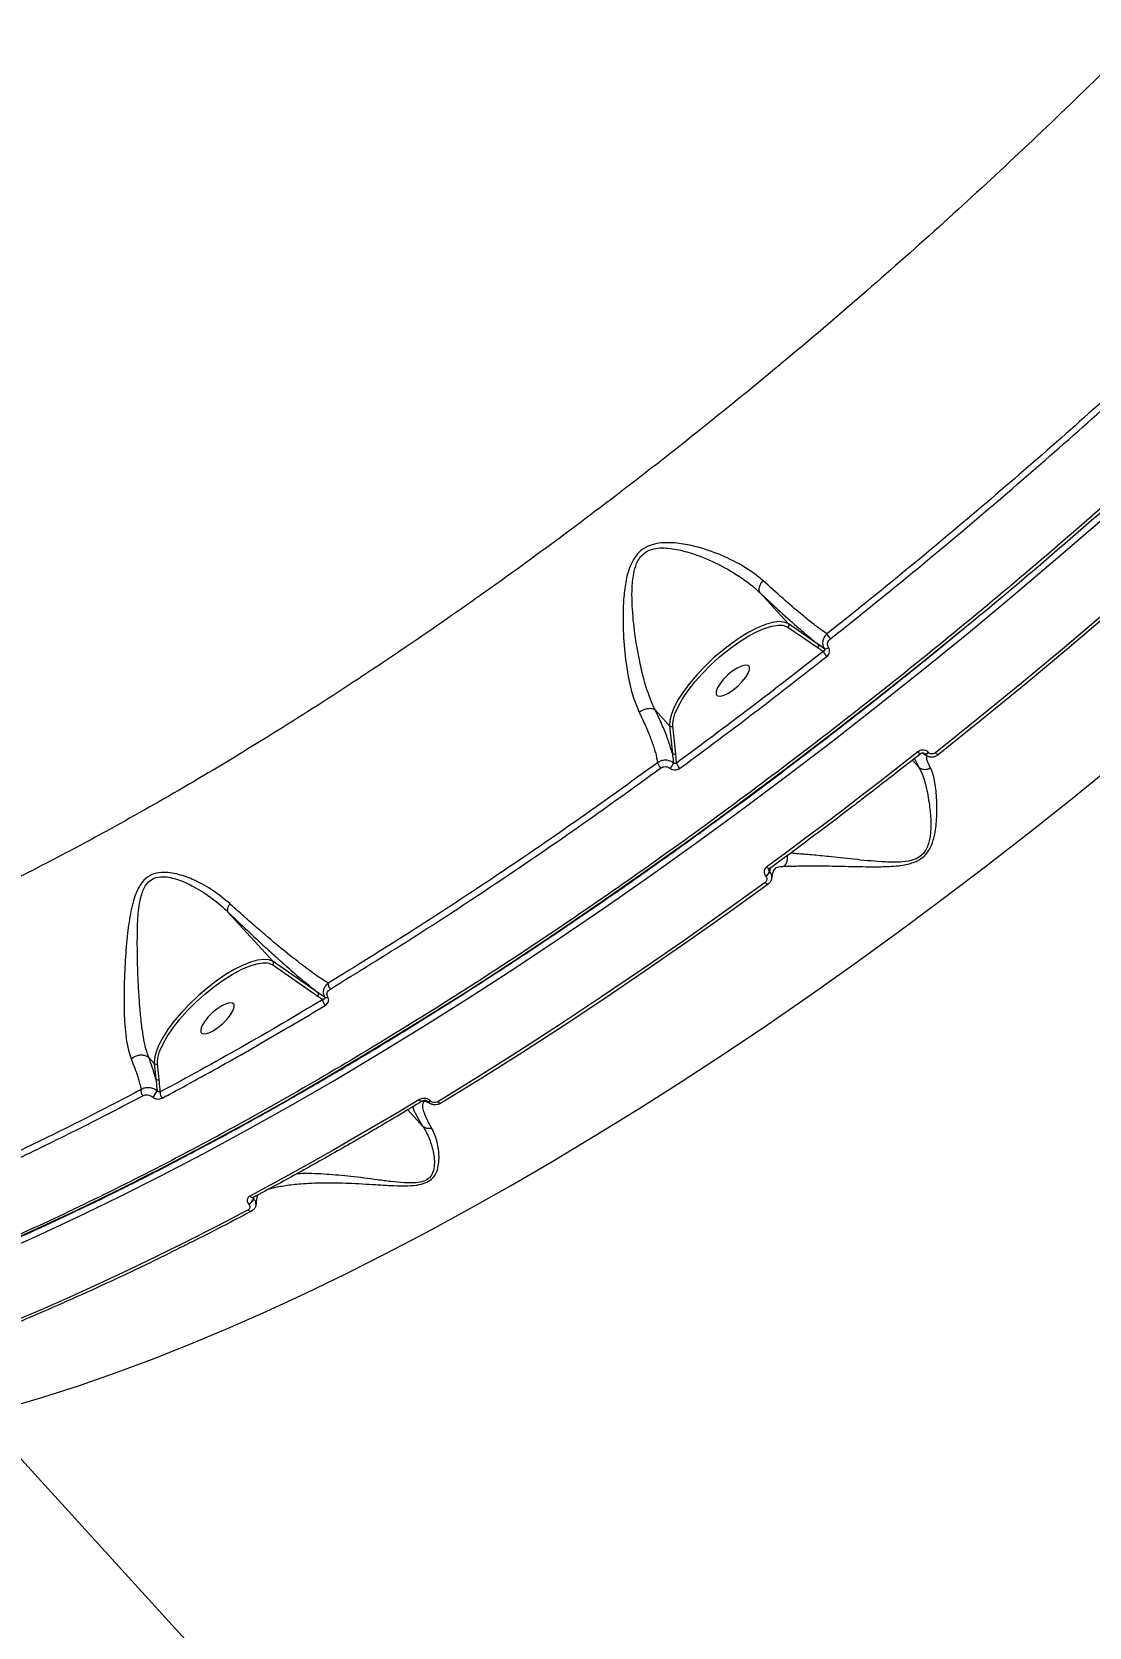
# Model space of a CAD drawing. Header units: millimetres. Extents: x -6028 to 5958, y -6064 to 4137.
# Drawn here: x 838.1 to 1057.1, y -231.3 to 99.1 of the extents above; entities that cross this region are included whole.
import ezdxf

# ---------------------------------------------------------------- set-up
doc = ezdxf.new("R2010")
doc.units = ezdxf.units.MM
for name, color, linetype in [('DIKOM_ОБЪЕКТ', 7, 'Continuous'), ('DIKOM_РАЗМЕР_ЗОНА', 7, 'Continuous'), ('DIKOM_РАЗМЕР_ОБЪЕКТА', 7, 'Continuous')]:
    doc.layers.add(name, color=color, linetype=linetype)
doc.styles.add('style1', font='arial.ttf', dxfattribs={"width": 0.8})
doc.dimstyles.new('1-50', dxfattribs={"dimtxt": 300, "dimasz": 200, "dimexe": 100, "dimexo": 0, "dimgap": 100, "dimtad": 1, "dimtxsty": 'style1', "dimcen": 200, "dimclrd": 7, "dimclre": 7, "dimclrt": 7, "dimadec": 1, "dimazin": 2, "dimtfac": 1, "dimtmove": 0, "dimatfit": 2, "dimfxl": 0, "dimlwd": 25, "dimlwe": 18, "dimarcsym": 0})

# ---------------------------------------------------------------- blocks, each defined once
blk = doc.blocks.new('*D9')
at = {"layer": 'Defpoints', "color": 0, "transparency": 16777216}
for p in [(-6027.56, 1459.58), (4556.58, 1382.7), (4556.58, -5964.37)]:
    blk.add_point(p, dxfattribs=at)
at = {"layer": 'DIKOM_РАЗМЕР_ЗОНА', "color": 7, "lineweight": 18, "transparency": 16777216}
for p, q in [((-6027.56, 1459.58), (-6027.56, -6064.37)), ((4556.58, 1382.7), (4556.58, -6064.37))]:
    blk.add_line(p, q, dxfattribs=at)
at = {"layer": 'DIKOM_РАЗМЕР_ЗОНА', "color": 7, "lineweight": 25, "transparency": 16777216}
blk.add_line((-5827.56, -5964.37), (4356.58, -5964.37), dxfattribs=at)
at = {"layer": 'DIKOM_РАЗМЕР_ЗОНА', "color": 7, "transparency": 16777216}
for points in [[(-5827.56, -5931.03), (-5827.56, -5997.7), (-6027.56, -5964.37)], [(4356.58, -5931.03), (4356.58, -5997.7), (4556.58, -5964.37)]]:
    blk.add_solid(points, dxfattribs=at)
at = {"layer": 'DIKOM_РАЗМЕР_ЗОНА', "color": 7, "transparency": 16777216, "insert": (157.08, -5711.2), "char_height": 300, "attachment_point": 5, "style": 'style1'}
blk.add_mtext('10600', dxfattribs=at)
blk = doc.blocks.new('*D11')
at = {"layer": 'Defpoints', "color": 0, "transparency": 16777216}
for p in [(259.43, 2965.58), (1920.55, -3002.33), (4022.59, -3002.33)]:
    blk.add_point(p, dxfattribs=at)
at = {"layer": 'DIKOM_РАЗМЕР_ОБЪЕКТА', "color": 7, "lineweight": 18, "transparency": 16777216}
for p, q in [((259.43, 2965.58), (4122.59, 2965.58)), ((1920.55, -3002.33), (4122.59, -3002.33))]:
    blk.add_line(p, q, dxfattribs=at)
at = {"layer": 'DIKOM_РАЗМЕР_ОБЪЕКТА', "color": 7, "lineweight": 25, "transparency": 16777216}
blk.add_line((4022.59, 2765.58), (4022.59, -2802.33), dxfattribs=at)
at = {"layer": 'DIKOM_РАЗМЕР_ОБЪЕКТА', "color": 7, "transparency": 16777216}
for points in [[(3989.25, 2765.58), (4055.92, 2765.58), (4022.59, 2965.58)], [(3989.25, -2802.33), (4055.92, -2802.33), (4022.59, -3002.33)]]:
    blk.add_solid(points, dxfattribs=at)
at = {"layer": 'DIKOM_РАЗМЕР_ОБЪЕКТА', "color": 7, "transparency": 16777216, "insert": (3769.41, -24.42), "char_height": 300, "attachment_point": 5, "rotation": 90, "style": 'style1'}
blk.add_mtext('6000', dxfattribs=at)
blk = doc.blocks.new('*D12')
at = {"layer": 'Defpoints', "color": 0, "transparency": 16777216}
for p in [(3056.58, 1987.9), (-4027.97, 676.5), (3056.58, -3714.77)]:
    blk.add_point(p, dxfattribs=at)
at = {"layer": 'DIKOM_РАЗМЕР_ОБЪЕКТА', "color": 7, "lineweight": 18, "transparency": 16777216}
for p, q in [((3056.58, 1987.9), (3056.58, -3814.77)), ((-4027.97, 676.5), (-4027.97, -3814.77))]:
    blk.add_line(p, q, dxfattribs=at)
at = {"layer": 'DIKOM_РАЗМЕР_ОБЪЕКТА', "color": 7, "lineweight": 25, "transparency": 16777216}
blk.add_line((-3827.97, -3714.77), (2856.58, -3714.77), dxfattribs=at)
at = {"layer": 'DIKOM_РАЗМЕР_ОБЪЕКТА', "color": 7, "transparency": 16777216}
for points in [[(-3827.97, -3681.44), (-3827.97, -3748.11), (-4027.97, -3714.77)], [(2856.58, -3681.44), (2856.58, -3748.11), (3056.58, -3714.77)]]:
    blk.add_solid(points, dxfattribs=at)
at = {"layer": 'DIKOM_РАЗМЕР_ОБЪЕКТА', "color": 7, "transparency": 16777216, "insert": (20, -3461.6), "char_height": 300, "attachment_point": 5, "style": 'style1'}
blk.add_mtext('7100', dxfattribs=at)

msp = doc.modelspace()

# ---------------------------------------------------------------- linework, layer by layer
at = {"layer": 'DIKOM_ОБЪЕКТ', "color": 7, "linetype": 'Continuous', "lineweight": 15}
for p, q in [((988.857, -16.989), (994.756, -23.47)), ((994.714, -24.163), (1000.949, -28.484)), ((1000.992, -27.791), (994.756, -23.47)), ((967.221, -41.334), (970.2, -44.607)), ((970.2, -44.607), (970.775, -50.352)), ((970.903, -44.66), (970.889, -44.286)), ((971.478, -50.404), (970.903, -44.66)), ((971.642, -52.346), (971.478, -50.404)), ((1021.801, -53.215), (1020.476, -51.759)), ((1020.936, -51.398), (1021.801, -53.215)), ((1023.056, -50.475), (1022.491, -50.281)), ((1022.781, -50.288), (1023.006, -50.42)), ((1023.006, -50.42), (1023.056, -50.475)), ((1023.848, -50.161), (1023.798, -50.106)), ((990.099, -75.761), (990.134, -75.799)), ((990.873, -74.738), (990.847, -74.287)), ((990.907, -74.776), (990.873, -74.738)), ((991.021, -74.27), (990.907, -74.776)), ((878.755, -83.203), (888.085, -93.454)), ((888.043, -94.147), (897.37, -100.612)), ((897.414, -99.919), (888.085, -93.454)), ((897.37, -100.612), (898.42, -101.315)), ((862.353, -113.322), (862.35, -113.319)), ((862.353, -113.322), (863.479, -114.56)), ((863.479, -114.56), (863.804, -117.805)), ((864.182, -114.612), (864.169, -114.247)), ((864.507, -117.857), (864.182, -114.612)), ((920.146, -122.509), (919.536, -122.251)), ((919.045, -127.524), (915.999, -124.177)), ((919.814, -122.284), (920.081, -122.437)), ((920.081, -122.437), (920.146, -122.509)), ((920.691, -122.366), (920.626, -122.294)), ((883.054, -143.712), (883.074, -143.735)), ((884.082, -142.525), (884.067, -142.288)), ((884.103, -142.548), (884.082, -142.525)), ((1055.128, -437.382), (833.895, -194.313))]:
    msp.add_line(p, q, dxfattribs=at)
at = {"layer": 'DIKOM_ОБЪЕКТ', "color": 7, "linetype": 'Continuous', "lineweight": 15, "flags": 128}
for points in [[(1095.452, 9.992), (1086.89, 2.137), (1078.253, -5.635), (1069.55, -13.319), (1060.786, -20.91), (1051.968, -28.4), (1043.103, -35.785), (1034.198, -43.058), (1025.259, -50.215)], [(1025.813, -50.555), (1034.732, -43.414), (1043.617, -36.157), (1052.463, -28.788), (1061.261, -21.314), (1070.006, -13.741), (1078.69, -6.073), (1087.307, 1.682), (1095.851, 9.519)], [(830.386, -154.225), (838.831, -150.472), (847.396, -146.491), (856.073, -142.284), (864.854, -137.856), (873.732, -133.21), (882.7, -128.35), (891.751, -123.28), (900.876, -118.005), (910.068, -112.528), (919.319, -106.856), (928.622, -100.991), (937.968, -94.94), (947.349, -88.707), (956.759, -82.297), (966.188, -75.717), (975.629, -68.971), (985.075, -62.066), (994.516, -55.006), (1003.945, -47.798), (1013.354, -40.449), (1022.736, -32.963), (1032.082, -25.349), (1041.384, -17.611), (1050.635, -9.756), (1059.826, -1.792)], [(994.756, -23.47), (993.903, -23.136), (992.815, -23.056), (991.515, -23.232), (990.031, -23.66), (988.395, -24.33), (986.642, -25.229), (984.81, -26.336), (982.939, -27.628), (981.068, -29.077), (979.238, -30.652), (977.489, -32.32), (975.857, -34.043), (974.379, -35.785), (973.086, -37.509), (972.006, -39.176), (971.161, -40.753), (970.571, -42.204), (970.249, -43.498), (970.2, -44.607)], [(1032.192, -23.593), (1031.326, -24.306), (1022.003, -31.903), (1012.644, -39.371), (1003.257, -46.703), (993.85, -53.893), (984.431, -60.936), (975.008, -67.825), (965.59, -74.555), (956.183, -81.12), (946.796, -87.514), (937.436, -93.732), (928.113, -99.769), (918.832, -105.619), (909.603, -111.279), (900.433, -116.742), (891.33, -122.005), (882.301, -127.062), (873.354, -131.911), (864.497, -136.546), (855.736, -140.963), (847.08, -145.16), (838.536, -149.132), (830.111, -152.876)], [(970.889, -44.286), (970.961, -43.519), (971.315, -42.18), (971.956, -40.675), (972.868, -39.041), (974.031, -37.316), (975.415, -35.543), (976.989, -33.763), (978.713, -32.018), (980.547, -30.353), (982.447, -28.804), (984.366, -27.412), (986.26, -26.207), (988.083, -25.22), (989.791, -24.474), (991.343, -23.987), (992.701, -23.77), (993.614, -23.794)], [(993.614, -23.794), (993.834, -23.829), (994.714, -24.163)], [(980.715, -38.499), (981.483, -38.298), (982.397, -37.852), (983.383, -37.197), (984.361, -36.385), (985.252, -35.484), (985.984, -34.565), (986.497, -33.703), (986.751, -32.969), (986.724, -32.421), (986.418, -32.103), (985.859, -32.043), (985.091, -32.244), (984.178, -32.69), (983.192, -33.345), (982.214, -34.157), (981.322, -35.058), (980.59, -35.977), (980.077, -36.839), (979.823, -37.573), (979.85, -38.122), (980.156, -38.439), (980.715, -38.499)], [(833.241, -185.801), (840.421, -183.687), (847.763, -181.326), (855.263, -178.721), (862.912, -175.875), (870.704, -172.789), (878.632, -169.467), (886.688, -165.912), (894.864, -162.127), (903.153, -158.115), (911.548, -153.881), (920.04, -149.428), (928.621, -144.761), (937.284, -139.883), (946.021, -134.8), (954.823, -129.516), (963.682, -124.036), (972.591, -118.364), (981.54, -112.507), (990.521, -106.47), (999.526, -100.259), (1008.547, -93.878), (1017.575, -87.335), (1026.602, -80.635), (1035.62, -73.784), (1044.619, -66.789), (1053.592, -59.657), (1062.531, -52.393)], [(1021.634, -50.025), (1017.73, -53.091), (1013.822, -56.134), (1009.91, -59.153), (1005.995, -62.147), (1002.078, -65.115), (998.158, -68.058), (994.238, -70.975), (990.316, -73.866)], [(1025.813, -50.555), (1025.809, -50.604), (1025.782, -50.625), (1025.735, -50.619), (1025.667, -50.586), (1025.583, -50.526), (1025.485, -50.443), (1025.375, -50.338), (1025.259, -50.215)], [(990.904, -74.231), (990.898, -74.235), (990.84, -74.247), (990.762, -74.227), (990.667, -74.177), (990.558, -74.098), (990.439, -73.993), (990.316, -73.866)], [(989.99, -77.067), (981.452, -83.237), (972.921, -89.274), (964.402, -95.175), (955.901, -100.934), (947.423, -106.549), (938.976, -112.015), (930.563, -117.328), (922.192, -122.485)], [(922.973, -122.666), (931.326, -117.52), (939.72, -112.218), (948.149, -106.765), (956.607, -101.162), (965.09, -95.415), (973.59, -89.528), (982.103, -83.504), (990.621, -77.347)], [(990.58, -77.43), (990.56, -77.441), (990.499, -77.445), (990.42, -77.421), (990.327, -77.368), (990.221, -77.29), (990.107, -77.188), (989.99, -77.067)], [(990.621, -77.347), (990.601, -77.408), (990.58, -77.43)], [(888.085, -93.454), (887.246, -93.102), (886.168, -93.006), (884.876, -93.168), (883.396, -93.583), (881.761, -94.243), (880.007, -95.134), (878.171, -96.236), (876.294, -97.526), (874.415, -98.975), (872.577, -100.552), (870.818, -102.223), (869.177, -103.951), (867.689, -105.699), (866.387, -107.43), (865.299, -109.105), (864.449, -110.689), (863.854, -112.146), (863.529, -113.446), (863.479, -114.56)], [(864.169, -114.247), (864.241, -113.466), (864.598, -112.121), (865.244, -110.61), (866.163, -108.968), (867.334, -107.236), (868.728, -105.455), (870.311, -103.669), (872.046, -101.92), (873.889, -100.251), (875.797, -98.702), (877.724, -97.311), (879.623, -96.11), (881.448, -95.13), (883.155, -94.394), (884.703, -93.92), (886.055, -93.718), (886.88, -93.744)], [(886.88, -93.744), (887.177, -93.795), (888.043, -94.147)], [(873.995, -108.452), (874.762, -108.251), (875.676, -107.804), (876.662, -107.149), (877.64, -106.338), (878.532, -105.436), (879.264, -104.517), (879.777, -103.656), (880.031, -102.921), (880.003, -102.373), (879.698, -102.056), (879.139, -101.995), (878.371, -102.196), (877.457, -102.642), (876.471, -103.298), (875.493, -104.109), (874.602, -105.011), (873.87, -105.93), (873.356, -106.791), (873.103, -107.526), (873.13, -108.074), (873.436, -108.391), (873.995, -108.452)], [(918.27, -122.104), (913.839, -124.761), (909.424, -127.372), (905.024, -129.936), (900.64, -132.453), (896.274, -134.922), (891.925, -137.344), (887.596, -139.717), (883.286, -142.041)], [(918.959, -122.401), (918.957, -122.403), (918.87, -122.435), (918.766, -122.433), (918.649, -122.396), (918.524, -122.328), (918.396, -122.229), (918.27, -122.104)], [(922.874, -122.788), (922.854, -122.798), (922.767, -122.82), (922.666, -122.81), (922.554, -122.77), (922.435, -122.701), (922.313, -122.605), (922.192, -122.485)], [(922.973, -122.666), (922.924, -122.746), (922.874, -122.788)], [(882.916, -144.878), (876.633, -148.17), (870.397, -151.354), (864.213, -154.427), (858.082, -157.39), (852.006, -160.24), (845.989, -162.976), (840.033, -165.597), (834.14, -168.103)]]:
    msp.add_lwpolyline(points, dxfattribs=at)
at = {"layer": 'DIKOM_ОБЪЕКТ', "color": 7, "linetype": 'Continuous', "lineweight": 15}
for centre, radius, start, end in [((1006.03, -24.172), 3.529, 203.56019, 224.16014), ((1000.611, -28.115), 0.5, 312.50082, 40.32828), ((1005.061, -28.003), 3.25, 201.8276, 224.61565), ((1002.472, -27.638), 1.039, 257.96655, 309.17089), ((970.581, -44.239), 0.53, 224.01948, 307.42536), ((970.041, -51.702), 2.385, 193.87346, 224.80781), ((968.934, -51.837), 2.109, 310.90988, 347.03974), ((971.156, -49.984), 0.53, 224.02203, 307.42281), ((973.913, -51.819), 2.331, 193.08412, 225.28596), ((1022.409, -49.543), 0.913, 211.87932, 255.20026), ((1023.084, -49.462), 0.961, 265.32431, 317.96113), ((1023.134, -49.518), 0.961, 265.32431, 317.96113), ((989.208, -74.283), 1.726, 301.08376, 344.71635), ((989.243, -74.322), 1.725, 301.0757, 344.71878), ((887.703, -93.779), 0.501, 312.6475, 40.31909), ((901.093, -98.019), 1.604, 177.14505, 224.96171), ((897.032, -100.243), 0.5, 312.50396, 40.3284), ((899.957, -101.459), 1.543, 174.6464, 225.49949), ((899.071, -100.214), 0.71, 247.88147, 299.99905), ((863.86, -114.191), 0.53, 224.02561, 307.41923), ((864.185, -117.437), 0.53, 224.01271, 307.43213), ((862.145, -120.259), 1.415, 168.86652, 224.4415), ((861.377, -119.272), 2.851, 308.20349, 340.4753), ((866.095, -120.784), 1.393, 167.35269, 224.99052), ((920.203, -121.796), 0.653, 259.15549, 310.26314), ((920.269, -121.868), 0.653, 259.13161, 310.28702), ((883.837, -141.688), 0.654, 212.6236, 285.26155), ((883.47, -144.514), 0.663, 213.23114, 284.86318), ((882.238, -141.966), 1.928, 295.04664, 343.12769), ((882.258, -141.989), 1.928, 295.04597, 343.12836)]:
    msp.add_arc(centre, radius, start, end, dxfattribs=at)
for points, knots in [([(1289.175, 292.334), (1288.066, 289.594), (1285.055, 282.156), (1279.333, 269.576), (1271.777, 254.508), (1263.277, 238.995), (1253.893, 223.118), (1243.661, 206.948), (1232.607, 190.534), (1220.733, 173.899), (1208.076, 157.076), (1194.68, 140.116), (1180.611, 123.1), (1165.931, 106.108), (1150.682, 89.191), (1134.878, 72.382), (1118.557, 55.704), (1101.773, 39.21), (1084.605, 22.974), (1067.133, 7.074), (1049.408, -8.437), (1031.456, -23.527), (1013.31, -38.177), (995.03, -52.347), (976.699, -65.972), (958.404, -78.987), (940.202, -91.345), (922.126, -103.013), (904.202, -113.985), (886.486, -124.233), (869.06, -133.711), (852.004, -142.373), (836.153, -149.818), (821.457, -156.17), (807.855, -161.556), (794.626, -166.286), (781.83, -170.341), (769.578, -173.688), (757.902, -176.318), (747.927, -178.092), (741.97, -178.812), (739.543, -179.105)], [0, 0, 0, 0, 0.01565286, 0.04248988, 0.06941152, 0.09637648, 0.12334117, 0.15026268, 0.1771, 0.20393685, 0.23085875, 0.25782329, 0.28478817, 0.31170978, 0.33854688, 0.36538395, 0.39230562, 0.41927032, 0.44623509, 0.47315674, 0.49999381, 0.52683088, 0.55375249, 0.58071726, 0.60768192, 0.63460359, 0.66144067, 0.68827767, 0.71519941, 0.74216414, 0.76912876, 0.79605027, 0.82288747, 0.84596643, 0.8691684, 0.89239735, 0.91562642, 0.93882804, 0.96158802, 0.98434797, 1, 1, 1, 1]), ([(1208.246, 281.832), (1206.035, 277.669), (1201.611, 269.338), (1194.175, 256.52), (1186.18, 243.506), (1177.471, 230.126), (1168.046, 216.404), (1157.9, 202.361), (1147.193, 188.223), (1135.627, 173.619), (1123.171, 158.578), (1109.815, 143.143), (1095.806, 127.625), (1081.167, 112.076), (1065.934, 96.549), (1050.462, 81.404), (1034.813, 66.684), (1019.049, 52.42), (1002.896, 38.363), (986.394, 24.572), (969.594, 11.101), (952.881, -1.742), (936.311, -13.927), (919.937, -25.443), (903.476, -36.488), (886.985, -47.001), (870.522, -56.932), (855.507, -65.462), (841.929, -72.735), (829.71, -78.926), (817.685, -84.654), (805.9, -89.895), (794.405, -94.629), (783.202, -98.849), (772.264, -102.596), (765.248, -104.649), (761.74, -105.676)], [0, 0, 0, 0, 0.027765, 0.0555637, 0.0833621, 0.1111272, 0.140031, 0.1689728, 0.1979141, 0.2268178, 0.2582446, 0.2896957, 0.3211223, 0.3534671, 0.3858383, 0.418183, 0.4495058, 0.4808528, 0.5121757, 0.5444125, 0.5766756, 0.6089123, 0.6401607, 0.6714334, 0.702682, 0.734841, 0.7670264, 0.7991856, 0.8241462, 0.8491069, 0.8742669, 0.8994268, 0.9244693, 0.9495119, 0.974756, 1, 1, 1, 1]), ([(1073.169, 34.783), (1068.125, 30.155), (1058.037, 20.899), (1042.573, 7.305), (1026.895, -6.037), (1013.59, -16.981), (1005.532, -23.402), (1002.795, -25.583)], [0, 0, 0, 0, 0.2203109, 0.4406219, 0.6630836, 0.885546, 1, 1, 1, 1]), ([(1003.498, -26.63), (1006.242, -24.445), (1014.266, -18.051), (1027.499, -7.168), (1043.164, 6.156), (1058.717, 19.821), (1068.927, 29.188), (1074.032, 33.871)], [0, 0, 0, 0, 0.1144547, 0.3347648, 0.5550755, 0.7775379, 1, 1, 1, 1]), ([(1031.795, -23.912), (1031.848, -23.869), (1037.918, -18.967), (1049.837, -8.756), (1061.812, 1.528), (1067.716, 6.903), (1067.828, 7.005)], [0, 0, 0, 0, 0.0043806, 0.4973937, 0.9904069, 1, 1, 1, 1]), ([(989.532, -14.542), (988.781, -13.922), (987.268, -12.673), (983.99, -10.67), (979.614, -8.641), (974.747, -7.178), (970.95, -6.658), (968.465, -6.711), (966.503, -7.061), (964.652, -7.914), (963.204, -9.319), (962.227, -10.984), (961.401, -13.266), (960.849, -16.214), (960.511, -20.515), (960.568, -25.724), (961.045, -31.017), (961.809, -35.491), (962.681, -38.985), (963.505, -40.913), (963.891, -41.815)], [0, 0, 0, 0, 0.0515661, 0.103894, 0.1938052, 0.2863959, 0.3436964, 0.3727587, 0.4024674, 0.4366779, 0.4671084, 0.4964617, 0.5269702, 0.5803754, 0.6349461, 0.7251662, 0.8181203, 0.8802026, 0.9438865, 1, 1, 1, 1]), ([(967.216, -41.33), (967.216, -41.33), (966.742, -40.434), (965.963, -38.527), (964.87, -35.108), (963.852, -30.769), (962.952, -25.617), (962.472, -20.59), (962.366, -16.406), (962.626, -13.458), (963.211, -11.272), (964.011, -9.761), (965.158, -8.581), (966.838, -7.905), (968.63, -7.733), (970.957, -7.897), (974.542, -8.723), (979.191, -10.507), (983.397, -12.813), (986.589, -15.012), (988.115, -16.286), (988.842, -16.971), (988.844, -16.973)], [0, 0, 0, 0, 0.0000301, 0.056386, 0.1204485, 0.1845946, 0.2781921, 0.3718628, 0.4258218, 0.4796225, 0.5152264, 0.5362001, 0.5637558, 0.5949175, 0.6229095, 0.6510301, 0.707942, 0.8009158, 0.8939198, 0.9468934, 0.9998415, 1, 1, 1, 1]), ([(989.532, -14.542), (989.513, -14.565), (989.322, -14.793), (989, -15.268), (988.723, -15.94), (988.644, -16.556), (988.777, -16.834), (988.844, -16.973)], [0, 0, 0, 0, 0.02624171, 0.26308806, 0.50868597, 0.75440276, 1, 1, 1, 1]), ([(1002.795, -25.583), (1002.393, -25.305), (1001.442, -24.648), (999.634, -23.272), (997.064, -21.194), (993.759, -18.378), (990.953, -15.831), (989.532, -14.542)], [0, 0, 0, 0, 0.1301591, 0.3081381, 0.4882653, 0.7408502, 1, 1, 1, 1]), ([(988.844, -16.973), (988.845, -16.974), (988.849, -16.979), (988.854, -16.985), (988.857, -16.989)], [0, 0, 0, 0, 0.4152782, 1, 1, 1, 1]), ([(988.857, -16.989), (990.298, -18.345), (993.217, -21.093), (996.555, -24.076), (999.145, -26.301), (1000.375, -27.293), (1000.992, -27.791)], [0, 0, 0, 0, 0.3001371, 0.608213, 0.8030997, 1, 1, 1, 1]), ([(1031.697, -24.072), (1030.775, -24.837), (1026.921, -28.032), (1020.108, -33.537), (1011.272, -40.573), (1002.429, -47.464), (993.579, -54.222), (984.717, -60.847), (975.844, -67.341), (966.955, -73.705), (958.048, -79.943), (949.12, -86.055), (940.183, -92.033), (931.268, -97.857), (922.411, -103.501), (913.633, -108.953), (904.936, -114.211), (896.317, -119.279), (887.773, -124.158), (879.3, -128.85), (870.897, -133.357), (862.561, -137.679), (854.289, -141.818), (846.079, -145.775), (837.936, -149.547), (829.882, -153.124), (821.951, -156.491), (814.168, -159.634), (806.54, -162.553), (799.063, -165.249), (791.735, -167.724), (784.551, -169.98), (777.51, -172.016), (770.61, -173.834), (763.849, -175.432), (757.224, -176.814), (750.743, -177.969), (745.067, -178.831), (741.629, -179.209), (740.239, -179.361)], [0, 0, 0, 0, 0.0087473, 0.036523, 0.0642056, 0.0918273, 0.1194195, 0.1470136, 0.1746339, 0.2023088, 0.2300696, 0.2579483, 0.2859753, 0.3140358, 0.3419856, 0.3698021, 0.3975172, 0.4251618, 0.452768, 0.4803675, 0.5079872, 0.5356529, 0.5633954, 0.5912473, 0.6192399, 0.647325, 0.6753436, 0.7032161, 0.7309785, 0.7586619, 0.7862999, 0.8139223, 0.8415597, 0.8692348, 0.8969788, 0.924823, 0.9527985, 0.9809044, 1, 1, 1, 1]), ([(994.756, -23.47), (994.788, -23.512), (994.851, -23.598), (994.884, -23.762), (994.865, -23.929), (994.805, -24.055), (994.748, -24.129), (994.722, -24.155), (994.714, -24.163)], [0, 0, 0, 0, 0.2147499, 0.4293855, 0.6440244, 0.8585999, 0.9552013, 1, 1, 1, 1]), ([(1002.795, -25.583), (1002.728, -25.645), (1002.456, -25.895), (1002.096, -26.431), (1001.876, -27.197), (1001.905, -27.981), (1002.138, -28.429), (1002.255, -28.654)], [0, 0, 0, 0, 0.0780791, 0.3139797, 0.543184, 0.7710453, 1, 1, 1, 1]), ([(1002.045, -29.211), (996.992, -33.158), (986.877, -41.06), (976.724, -48.581), (971.642, -52.346)], [0, 0, 0, 0, 0.49945136, 1, 1, 1, 1]), ([(1000.949, -28.484), (1001.181, -28.64), (1001.544, -28.885), (1001.912, -29.125), (1002.045, -29.211)], [0, 0, 0, 0, 0.6388708, 1, 1, 1, 1]), ([(1002.255, -28.654), (1002.23, -28.637), (1001.814, -28.357), (1001.39, -28.065), (1000.992, -27.791)], [0, 0, 0, 0, 0.0607515, 1, 1, 1, 1]), ([(1002.255, -28.654), (1002.275, -28.693), (1002.298, -28.738), (1002.314, -28.831), (1002.305, -28.939), (1002.23, -29.074), (1002.133, -29.162), (1002.062, -29.201), (1002.045, -29.211)], [0, 0, 0, 0, 0.1724187, 0.199381, 0.4133801, 0.6503911, 0.9119517, 1, 1, 1, 1]), ([(1002.748, -30.285), (1002.792, -30.249), (1002.966, -30.102), (1003.2, -29.784), (1003.348, -29.326), (1003.339, -28.854), (1003.198, -28.58), (1003.128, -28.444)], [0, 0, 0, 0, 0.0795555, 0.3194525, 0.5498127, 0.7748741, 1, 1, 1, 1]), ([(1003.128, -28.444), (1003.058, -28.309), (1002.918, -28.038), (1002.909, -27.572), (1003.055, -27.122), (1003.285, -26.811), (1003.456, -26.666), (1003.498, -26.63)], [0, 0, 0, 0, 0.2263817, 0.4527125, 0.6823916, 0.9207802, 1, 1, 1, 1]), ([(972.273, -53.475), (972.789, -53.095), (975.373, -51.197), (981.748, -46.462), (991.401, -39.16), (998.964, -33.245), (1002.748, -30.285)], [0, 0, 0, 0, 0.050768, 0.2538553, 0.6266987, 1, 1, 1, 1]), ([(963.891, -41.815), (963.927, -41.788), (964.085, -41.666), (964.494, -41.407), (965.168, -41.12), (965.964, -40.98), (966.699, -41.033), (967.044, -41.231), (967.216, -41.33)], [0, 0, 0, 0, 0.0350254, 0.1552391, 0.3664367, 0.5775899, 0.7887869, 1, 1, 1, 1]), ([(963.891, -41.815), (964.006, -42.05), (964.592, -43.248), (965.534, -45.324), (966.546, -47.896), (967.316, -50.262), (967.589, -51.601), (967.726, -52.274)], [0, 0, 0, 0, 0.0563748, 0.2882812, 0.5227644, 0.759994, 1, 1, 1, 1]), ([(967.221, -41.334), (967.22, -41.333), (967.218, -41.332), (967.217, -41.33), (967.216, -41.33)], [0, 0, 0, 0, 0.6881328, 1, 1, 1, 1]), ([(970.775, -50.352), (970.527, -49.509), (970.045, -47.873), (968.948, -45.074), (967.963, -42.868), (967.341, -41.582), (967.221, -41.334)], [0, 0, 0, 0, 0.3208363, 0.6223615, 0.9272281, 1, 1, 1, 1]), ([(967.726, -52.274), (962.028, -56.385), (950.633, -64.606), (933.527, -76.283), (916.441, -87.496), (905.141, -94.458), (899.491, -97.939)], [0, 0, 0, 0, 0.2485959, 0.4971919, 0.748596, 1, 1, 1, 1]), ([(970.989, -52.31), (970.946, -52.277), (970.69, -52.081), (970.131, -51.818), (969.288, -51.708), (968.433, -51.844), (967.962, -52.13), (967.726, -52.274)], [0, 0, 0, 0, 0.0485536, 0.2867583, 0.5247153, 0.7622961, 1, 1, 1, 1]), ([(970.775, -50.352), (970.793, -50.496), (970.877, -51.153), (970.94, -51.802), (970.989, -52.31)], [0, 0, 0, 0, 0.218527, 1, 1, 1, 1]), ([(971.642, -52.346), (971.595, -52.372), (971.501, -52.425), (971.329, -52.444), (971.161, -52.414), (971.049, -52.358), (970.998, -52.317), (970.989, -52.31)], [0, 0, 0, 0, 0.2385804, 0.4770165, 0.7149981, 0.9522741, 1, 1, 1, 1]), ([(1022.175, -50.425), (1020.618, -51.652), (1016.534, -54.866), (1012.439, -58.015), (1009.907, -59.963)], [0, 0, 0, 0, 0.3814551, 1, 1, 1, 1]), ([(1023.798, -50.106), (1023.739, -50.048), (1023.566, -49.879), (1023.176, -49.688), (1022.645, -49.622), (1022.093, -49.726), (1021.787, -49.925), (1021.634, -50.025)], [0, 0, 0, 0, 0.1083079, 0.3204532, 0.5430805, 0.7715847, 1, 1, 1, 1]), ([(1022.897, -50.335), (1022.865, -50.319), (1022.799, -50.284), (1022.652, -50.261), (1022.483, -50.275), (1022.311, -50.33), (1022.221, -50.397), (1022.178, -50.428)], [0, 0, 0, 0, 0.17267227, 0.36126402, 0.56049642, 0.78991398, 1, 1, 1, 1]), ([(1023.599, -50.883), (1023.556, -50.86), (1023.279, -50.712), (1022.988, -50.601), (1022.74, -50.538), (1022.774, -50.541), (1022.782, -50.542)], [0, 0, 0, 0, 0.0800091, 0.5132891, 0.8902945, 1, 1, 1, 1]), ([(1022.897, -50.335), (1022.901, -50.337), (1022.918, -50.344), (1022.956, -50.373), (1022.986, -50.401), (1023.006, -50.42)], [0, 0, 0, 0, 0.09324271, 0.39066996, 1, 1, 1, 1]), ([(1023.056, -50.475), (1023.136, -50.553), (1023.366, -50.777), (1023.867, -51.024), (1024.54, -51.107), (1025.238, -50.964), (1025.622, -50.691), (1025.813, -50.555)], [0, 0, 0, 0, 0.1131452, 0.3259389, 0.5479864, 0.7754358, 1, 1, 1, 1]), ([(1024.249, -53.38), (1023.931, -52.728), (1023.401, -51.644), (1023.442, -51.111), (1023.458, -50.899)], [0, 0, 0, 0, 0.6011667, 1, 1, 1, 1]), ([(1025.259, -50.215), (1025.159, -50.281), (1024.959, -50.412), (1024.599, -50.48), (1024.255, -50.436), (1024.001, -50.311), (1023.887, -50.2), (1023.848, -50.161)], [0, 0, 0, 0, 0.2288401, 0.4578499, 0.6785317, 0.8883241, 1, 1, 1, 1]), ([(899.958, -99.152), (905.557, -95.703), (916.757, -88.805), (933.815, -77.619), (951.023, -65.881), (962.574, -57.549), (968.349, -53.383)], [0, 0, 0, 0, 0.2485937, 0.4971893, 0.7485934, 1, 1, 1, 1]), ([(968.349, -53.383), (968.492, -53.298), (968.776, -53.13), (969.29, -53.055), (969.798, -53.128), (970.135, -53.29), (970.289, -53.41), (970.315, -53.431)], [0, 0, 0, 0, 0.2377894, 0.4755005, 0.713491, 0.9515216, 1, 1, 1, 1]), ([(970.315, -53.431), (970.341, -53.451), (970.494, -53.57), (970.828, -53.732), (971.334, -53.804), (971.848, -53.729), (972.131, -53.56), (972.273, -53.475)], [0, 0, 0, 0, 0.0479198, 0.2856215, 0.5236167, 0.7617687, 1, 1, 1, 1]), ([(993.81, -73.727), (994.155, -73.721), (994.851, -73.707), (996.687, -73.659), (999.406, -73.624), (1003.511, -73.652), (1007.698, -73.748), (1011.641, -73.83), (1014.93, -73.812), (1018.091, -73.631), (1020.387, -73.089), (1021.858, -72.427), (1022.97, -71.672), (1024.217, -70.075), (1025.128, -67.553), (1025.539, -64.35), (1025.608, -60.659), (1025.327, -57.079), (1024.823, -54.634), (1024.369, -53.641), (1024.249, -53.38)], [0, 0, 0, 0, 0.0440637, 0.0889567, 0.16249, 0.2382092, 0.335249, 0.3852671, 0.4352631, 0.4935541, 0.5321376, 0.5402112, 0.5665626, 0.5927414, 0.6382735, 0.7076033, 0.7787253, 0.871004, 0.9660349, 1, 1, 1, 1]), ([(1021.803, -53.217), (1021.803, -53.218), (1021.918, -53.395), (1022.595, -54.676), (1023.332, -56.989), (1023.993, -60.62), (1024.372, -64.276), (1024.262, -67.396), (1023.65, -69.856), (1022.601, -71.364), (1021.726, -71.95), (1021.111, -72.23), (1020.223, -72.589), (1018.031, -72.941), (1014.015, -72.841), (1008.963, -72.369), (1004.021, -71.783), (999.949, -71.405), (997.28, -71.176), (995.763, -71.064), (995.312, -71.02), (995.244, -71.014)], [0, 0, 0, 0, 0.000024, 0.0357217, 0.1344827, 0.2333899, 0.3066989, 0.3797464, 0.4252718, 0.4504447, 0.4751284, 0.4754584, 0.4832204, 0.5213018, 0.5810311, 0.6845208, 0.7880948, 0.8667793, 0.9453507, 0.9916827, 1, 1, 1, 1]), ([(1021.801, -53.215), (1021.801, -53.216), (1021.802, -53.216), (1021.803, -53.217), (1021.803, -53.217), (1021.803, -53.217)], [0, 0, 0, 0, 0.4454835, 0.8019584, 1, 1, 1, 1]), ([(1024.249, -53.38), (1024.182, -53.42), (1023.986, -53.538), (1023.558, -53.695), (1022.962, -53.751), (1022.309, -53.605), (1021.972, -53.347), (1021.803, -53.217)], [0, 0, 0, 0, 0.0873165, 0.2536223, 0.5024306, 0.7512511, 1, 1, 1, 1]), ([(1009.907, -59.963), (1009.472, -60.299), (1006.071, -62.93), (999.735, -67.706), (993.832, -72.067), (990.904, -74.231)], [0, 0, 0, 0, 0.0687909, 0.5379959, 1, 1, 1, 1]), ([(993.81, -73.727), (993.841, -73.704), (993.963, -73.613), (994.228, -73.351), (994.526, -72.864), (994.653, -72.205), (994.653, -71.729), (994.56, -71.524), (994.558, -71.522)], [0, 0, 0, 0, 0.0481997, 0.1888749, 0.4581864, 0.7274948, 0.9968114, 1, 1, 1, 1]), ([(879.137, -81.467), (878.032, -80.55), (875.8, -78.7), (872.161, -76.676), (869.082, -75.501), (866.751, -75.018), (864.862, -74.921), (862.924, -75.33), (861.066, -76.653), (859.892, -78.66), (859.123, -80.893), (858.457, -83.752), (857.879, -87.828), (857.44, -93.229), (857.228, -98.392), (857.209, -102.882), (857.335, -106.344), (857.631, -109.364), (858.054, -111.785), (858.5, -113.056), (858.706, -113.642)], [0, 0, 0, 0, 0.0753119, 0.1521196, 0.2131832, 0.2441294, 0.2756857, 0.3129799, 0.3505977, 0.4012218, 0.4378758, 0.4745841, 0.5507912, 0.6403381, 0.7326457, 0.7929994, 0.8549396, 0.9047734, 0.9561064, 1, 1, 1, 1]), ([(862.35, -113.319), (862.35, -113.319), (862.229, -112.957), (861.661, -111.366), (861.235, -109.149), (860.798, -106.166), (860.479, -102.792), (860.2, -98.434), (859.985, -93.387), (859.96, -88.163), (860.084, -83.459), (860.586, -80.252), (861.359, -78.231), (862.06, -77.112), (862.838, -76.476), (863.904, -75.989), (865.156, -75.8), (866.888, -76.027), (869.079, -76.674), (872.004, -78.041), (875.471, -80.278), (877.71, -82.183), (878.748, -83.195), (878.749, -83.196)], [0, 0, 0, 0, 0.0000176, 0.0430415, 0.0937207, 0.1444536, 0.2069198, 0.269468, 0.3628965, 0.4564361, 0.5316615, 0.6064009, 0.6304362, 0.6543793, 0.6831102, 0.6887126, 0.7230309, 0.7531141, 0.7833124, 0.8444213, 0.922158, 0.9999168, 1, 1, 1, 1]), ([(990.316, -73.866), (990.196, -73.973), (989.955, -74.188), (989.769, -74.624), (989.746, -75.081), (989.873, -75.477), (990.035, -75.68), (990.099, -75.761)], [0, 0, 0, 0, 0.21509202, 0.42997498, 0.64475173, 0.85923875, 1, 1, 1, 1]), ([(990.134, -75.799), (990.177, -75.854), (990.286, -75.991), (990.37, -76.256), (990.355, -76.562), (990.231, -76.852), (990.07, -76.995), (989.99, -77.067)], [0, 0, 0, 0, 0.14230098, 0.35716164, 0.57159886, 0.78576785, 1, 1, 1, 1]), ([(990.907, -74.232), (990.898, -74.238), (990.846, -74.27), (990.795, -74.344), (990.758, -74.417), (990.767, -74.463), (990.772, -74.482)], [0, 0, 0, 0, 0.0604896, 0.3646807, 0.7335607, 1, 1, 1, 1]), ([(990.873, -74.738), (990.852, -74.711), (990.799, -74.643), (990.76, -74.552), (990.765, -74.492), (990.766, -74.481)], [0, 0, 0, 0, 0.3504845, 0.8854746, 1, 1, 1, 1]), ([(991.324, -76.099), (991.339, -75.968), (991.375, -75.633), (991.208, -75.167), (990.993, -74.888), (990.907, -74.776)], [0, 0, 0, 0, 0.2764269, 0.7116693, 1, 1, 1, 1]), ([(992.011, -74.295), (991.992, -74.305), (991.894, -74.359), (991.766, -74.523), (991.55, -75.019), (991.41, -75.55), (991.403, -76.014), (991.401, -76.102)], [0, 0, 0, 0, 0.0701571, 0.3755507, 0.6445406, 0.932388, 1, 1, 1, 1]), ([(991.978, -74.309), (992.019, -74.257), (992.276, -73.934), (992.929, -73.789), (993.567, -73.745), (993.81, -73.727)], [0, 0, 0, 0, 0.104875, 0.6577056, 1, 1, 1, 1]), ([(991.339, -76.105), (991.299, -76.315), (991.215, -76.751), (990.897, -77.201), (990.635, -77.371), (990.568, -77.414)], [0, 0, 0, 0, 0.4088218, 0.849612, 1, 1, 1, 1]), ([(879.137, -81.467), (879.113, -81.505), (878.942, -81.77), (878.712, -82.249), (878.593, -82.828), (878.697, -83.073), (878.749, -83.196)], [0, 0, 0, 0, 0.0544704, 0.3766851, 0.6883184, 1, 1, 1, 1]), ([(899.491, -97.939), (898.737, -97.452), (897.221, -96.474), (894.391, -94.401), (890.856, -91.642), (887.231, -88.633), (883.769, -85.632), (881.334, -83.469), (879.757, -82.031), (879.137, -81.467)], [0, 0, 0, 0, 0.1610217, 0.32385491, 0.49365844, 0.70832008, 0.81853789, 0.92873343, 1, 1, 1, 1]), ([(878.749, -83.196), (878.75, -83.197), (878.75, -83.198), (878.753, -83.2), (878.754, -83.202), (878.755, -83.203)], [0, 0, 0, 0, 0.3479985, 0.7961604, 1, 1, 1, 1]), ([(878.755, -83.203), (879.388, -83.813), (880.976, -85.343), (883.411, -87.648), (886.05, -90.103), (888.565, -92.393), (891.358, -94.879), (894.45, -97.547), (896.388, -99.098), (897.414, -99.919)], [0, 0, 0, 0, 0.0822896, 0.206131, 0.3299884, 0.4573404, 0.5847084, 0.7802308, 1, 1, 1, 1]), ([(899.491, -97.939), (899.351, -98.056), (899.002, -98.349), (898.635, -98.927), (898.457, -99.606), (898.491, -100.276), (898.698, -100.671), (898.803, -100.872)], [0, 0, 0, 0, 0.1576483, 0.3931762, 0.5991477, 0.7967397, 1, 1, 1, 1]), ([(898.42, -101.315), (892.75, -104.681), (881.393, -111.424), (870.293, -117.458), (864.735, -120.479)], [0, 0, 0, 0, 0.4992715, 1, 1, 1, 1]), ([(898.803, -100.872), (898.756, -100.84), (898.297, -100.53), (897.832, -100.208), (897.414, -99.919)], [0, 0, 0, 0, 0.1029751, 1, 1, 1, 1]), ([(898.803, -100.872), (898.815, -100.895), (898.835, -100.936), (898.843, -101.014), (898.814, -101.105), (898.717, -101.203), (898.581, -101.275), (898.467, -101.303), (898.42, -101.315)], [0, 0, 0, 0, 0.0790211, 0.135645, 0.3032039, 0.5190446, 0.8024203, 1, 1, 1, 1]), ([(898.875, -102.56), (898.971, -102.494), (899.21, -102.332), (899.471, -102), (899.612, -101.598), (899.613, -101.197), (899.488, -100.951), (899.426, -100.829)], [0, 0, 0, 0, 0.165519, 0.4121199, 0.6201127, 0.8097593, 1, 1, 1, 1]), ([(899.426, -100.829), (899.364, -100.709), (899.242, -100.47), (899.243, -100.079), (899.381, -99.693), (899.634, -99.373), (899.865, -99.216), (899.958, -99.152)], [0, 0, 0, 0, 0.1920954, 0.3835698, 0.5902339, 0.8340774, 1, 1, 1, 1]), ([(865.109, -121.769), (865.598, -121.507), (868.043, -120.197), (874.832, -116.5), (885.563, -110.474), (894.435, -105.199), (898.875, -102.56)], [0, 0, 0, 0, 0.044143, 0.2207217, 0.6100176, 1, 1, 1, 1]), ([(858.706, -113.642), (858.737, -113.613), (858.941, -113.427), (859.413, -113.113), (860.183, -112.833), (861.01, -112.766), (861.786, -112.914), (862.162, -113.184), (862.35, -113.319)], [0, 0, 0, 0, 0.031947, 0.2048486, 0.4036429, 0.6024565, 0.8012541, 1, 1, 1, 1]), ([(858.706, -113.642), (859.208, -114.92), (860.134, -117.277), (860.562, -119.135), (860.757, -119.986)], [0, 0, 0, 0, 0.5425441, 1, 1, 1, 1]), ([(863.804, -117.805), (863.761, -117.638), (863.402, -116.268), (862.843, -114.699), (862.353, -113.322)], [0, 0, 0, 0, 0.1214395, 1, 1, 1, 1]), ([(863.804, -117.805), (863.824, -117.963), (863.926, -118.777), (864.003, -119.579), (864.064, -120.225)], [0, 0, 0, 0, 0.194116, 1, 1, 1, 1]), ([(864.735, -120.479), (864.676, -119.757), (864.604, -118.88), (864.521, -118.01), (864.507, -117.857)], [0, 0, 0, 0, 0.8243182, 1, 1, 1, 1]), ([(860.757, -119.986), (856.455, -122.232), (847.851, -126.726), (835.186, -132.885), (822.697, -138.644), (814.58, -142.068), (810.522, -143.78)], [0, 0, 0, 0, 0.2490969, 0.4981952, 0.7490979, 1, 1, 1, 1]), ([(810.785, -145.098), (814.823, -143.395), (822.899, -139.989), (835.384, -134.236), (848.106, -128.054), (856.792, -123.518), (861.135, -121.249)], [0, 0, 0, 0, 0.2490959, 0.498192, 0.7490981, 1, 1, 1, 1]), ([(864.064, -120.225), (863.844, -120.077), (863.371, -119.757), (862.475, -119.553), (861.533, -119.599), (861.015, -119.857), (860.757, -119.986)], [0, 0, 0, 0, 0.22410539, 0.48070163, 0.74148632, 1, 1, 1, 1]), ([(861.135, -121.249), (861.292, -121.186), (861.606, -121.059), (862.174, -121.068), (862.718, -121.217), (863.007, -121.419), (863.14, -121.513)], [0, 0, 0, 0, 0.2632947, 0.5266767, 0.7813418, 1, 1, 1, 1]), ([(863.14, -121.513), (863.273, -121.606), (863.557, -121.805), (864.091, -121.951), (864.647, -121.958), (864.955, -121.832), (865.109, -121.769)], [0, 0, 0, 0, 0.22137003, 0.47438633, 0.73730251, 1, 1, 1, 1]), ([(864.735, -120.479), (864.683, -120.48), (864.581, -120.483), (864.396, -120.431), (864.228, -120.35), (864.117, -120.272), (864.074, -120.234), (864.064, -120.225)], [0, 0, 0, 0, 0.2946362, 0.5737668, 0.8143311, 0.9603077, 1, 1, 1, 1]), ([(920.626, -122.294), (920.579, -122.247), (920.416, -122.085), (920.04, -121.886), (919.492, -121.778), (918.859, -121.821), (918.478, -122.004), (918.27, -122.104)], [0, 0, 0, 0, 0.07962737, 0.27569785, 0.47074098, 0.71052369, 1, 1, 1, 1]), ([(919.958, -122.344), (919.942, -122.335), (919.895, -122.309), (919.788, -122.272), (919.621, -122.242), (919.386, -122.247), (919.138, -122.302), (919.019, -122.378), (918.968, -122.412)], [0, 0, 0, 0, 0.0509881, 0.1434588, 0.2756962, 0.4750394, 0.7707269, 1, 1, 1, 1]), ([(920.879, -127.886), (920.527, -127.248), (919.818, -125.965), (919.268, -124.52), (919.055, -123.402), (919.155, -122.61), (919.476, -122.341), (919.633, -122.209)], [0, 0, 0, 0, 0.2040643, 0.4106542, 0.6087437, 0.8096967, 1, 1, 1, 1]), ([(918.955, -122.404), (917.428, -123.322), (912.999, -125.985), (905.71, -130.258), (897.116, -135.157), (889.887, -139.159), (885.538, -141.497), (884.009, -142.319)], [0, 0, 0, 0, 0.12932544, 0.37509483, 0.62087962, 0.86667513, 1, 1, 1, 1]), ([(917.021, -123.564), (917.072, -123.75), (917.22, -124.298), (917.845, -125.575), (918.647, -126.876), (919.048, -127.526)], [0, 0, 0, 0, 0.2054352, 0.6027702, 1, 1, 1, 1]), ([(920.693, -122.913), (920.404, -122.778), (919.864, -122.527), (919.348, -122.374), (919.232, -122.358), (919.178, -122.351)], [0, 0, 0, 0, 0.3782305, 0.7064423, 1, 1, 1, 1]), ([(919.958, -122.343), (919.983, -122.358), (920.028, -122.385), (920.064, -122.421), (920.081, -122.437)], [0, 0, 0, 0, 0.547987, 1, 1, 1, 1]), ([(920.146, -122.509), (920.208, -122.573), (920.365, -122.735), (920.576, -122.834), (920.703, -122.895)], [0, 0, 0, 0, 0.39488034, 1, 1, 1, 1]), ([(922.192, -122.485), (922.053, -122.553), (921.807, -122.672), (921.401, -122.697), (921.061, -122.627), (920.826, -122.5), (920.722, -122.397), (920.691, -122.366)], [0, 0, 0, 0, 0.3025538, 0.5346747, 0.7254742, 0.9171227, 1, 1, 1, 1]), ([(920.703, -122.895), (920.76, -122.936), (920.828, -122.987), (920.912, -123.002), (920.927, -123.004)], [0, 0, 0, 0, 0.8241873, 1, 1, 1, 1]), ([(922.864, -122.773), (922.796, -122.819), (922.493, -123.023), (921.873, -123.146), (921.255, -123.147), (920.983, -123.016), (920.935, -122.993)], [0, 0, 0, 0, 0.1256317, 0.5578189, 0.92216, 1, 1, 1, 1]), ([(887.127, -140.637), (887.433, -140.541), (888.397, -140.239), (890.63, -139.817), (894.107, -139.414), (898.535, -139.226), (903.798, -139.328), (908.468, -139.606), (912.328, -139.856), (915.174, -139.95), (917.647, -139.843), (919.623, -139.388), (921.048, -138.538), (921.938, -137.269), (922.369, -135.787), (922.538, -133.675), (922.214, -131.151), (921.548, -129.106), (921.016, -128.135), (920.879, -127.886)], [0, 0, 0, 0, 0.0314852, 0.0990991, 0.168792, 0.2622761, 0.358493, 0.4564927, 0.506944, 0.5573031, 0.6016919, 0.6333015, 0.6653679, 0.7011287, 0.7431401, 0.7862947, 0.8763694, 0.9683298, 1, 1, 1, 1]), ([(919.045, -127.524), (919.216, -127.787), (919.868, -128.793), (920.793, -130.893), (921.43, -133.426), (921.531, -135.56), (921.313, -137.011), (920.641, -138.197), (919.805, -138.75), (918.878, -139.112), (917.472, -139.365), (915.151, -139.308), (912.479, -139.041), (908.757, -138.541), (904.259, -137.952), (899.121, -137.491), (895.332, -137.334), (893.432, -137.418), (892.945, -137.44)], [0, 0, 0, 0, 0.0374588, 0.1434414, 0.2511998, 0.2993035, 0.348277, 0.3871942, 0.4156966, 0.4213195, 0.4554415, 0.5051493, 0.5622005, 0.6193564, 0.7371766, 0.8478566, 0.9610118, 1, 1, 1, 1]), ([(919.048, -127.526), (919.048, -127.526), (919.047, -127.526), (919.046, -127.525), (919.046, -127.524), (919.045, -127.524)], [0, 0, 0, 0, 0.2800226, 0.6752634, 1, 1, 1, 1]), ([(919.048, -127.526), (919.212, -127.647), (919.54, -127.89), (920.125, -128), (920.579, -127.968), (920.809, -127.905), (920.879, -127.886)], [0, 0, 0, 0, 0.3252514, 0.6505336, 0.8925275, 1, 1, 1, 1]), ([(883.286, -142.041), (883.181, -142.109), (882.956, -142.256), (882.755, -142.583), (882.697, -142.963), (882.785, -143.359), (882.964, -143.594), (883.054, -143.712)], [0, 0, 0, 0, 0.1889999, 0.4044467, 0.606792, 0.8033484, 1, 1, 1, 1]), ([(884.957, -141.807), (884.903, -141.909), (884.777, -142.147), (884.61, -142.78), (884.578, -143.43), (884.563, -143.735)], [0, 0, 0, 0, 0.2825631, 0.6632525, 1, 1, 1, 1]), ([(883.64, -145.155), (882.165, -145.933), (877.885, -148.189), (872.933, -150.745), (869.497, -152.438), (868.808, -152.777)], [0, 0, 0, 0, 0.2961352, 0.8590124, 1, 1, 1, 1]), ([(883.074, -143.735), (883.135, -143.815), (883.256, -143.975), (883.316, -144.245), (883.277, -144.505), (883.141, -144.731), (882.987, -144.831), (882.916, -144.878)], [0, 0, 0, 0, 0.1952413, 0.3900799, 0.5933738, 0.8111416, 1, 1, 1, 1]), ([(884.543, -143.698), (884.546, -143.722), (884.583, -143.969), (884.403, -144.42), (884.072, -144.9), (883.755, -145.067), (883.627, -145.134)], [0, 0, 0, 0, 0.0407085, 0.4117134, 0.7631282, 1, 1, 1, 1]), ([(884.018, -142.318), (883.998, -142.329), (883.958, -142.352), (883.965, -142.347), (883.968, -142.345)], [0, 0, 0, 0, 0.4962736, 1, 1, 1, 1]), ([(884.082, -142.525), (884.058, -142.495), (884.026, -142.457), (883.99, -142.39), (883.984, -142.357), (883.979, -142.331)], [0, 0, 0, 0, 0.4162297, 0.5331261, 1, 1, 1, 1]), ([(884.539, -143.699), (884.545, -143.665), (884.579, -143.452), (884.454, -143.034), (884.221, -142.711), (884.103, -142.548)], [0, 0, 0, 0, 0.0864663, 0.5396171, 1, 1, 1, 1]), ([(868.808, -152.777), (866.742, -153.805), (861.919, -156.204), (854.451, -159.741), (846.394, -163.421), (839.891, -166.265), (836.085, -167.865), (834.898, -168.364)], [0, 0, 0, 0, 0.1783094, 0.4162238, 0.6541496, 0.8920908, 1, 1, 1, 1])]:
    msp.add_open_spline(points, degree=3, knots=knots, dxfattribs=at)

# ---------------------------------------------------------------- dimensions: what is measured, and where the dimension line sits
at = {"layer": 'DIKOM_РАЗМЕР_ЗОНА'}
dim = msp.add_linear_dim(base=(4556.575, -5964.368), p1=(-6027.562, 1459.576), p2=(4556.575, 1382.704), text='10600', dimstyle='1-50', dxfattribs=at)
dim.commit()
dim.dimension.update_dxf_attribs({"geometry": '*D9', "text_midpoint": (157.08, -5964.368), "dimtype": 160})
at = {"layer": 'DIKOM_РАЗМЕР_ОБЪЕКТА'}
dim = msp.add_linear_dim(base=(4022.586, -3002.33), p1=(259.433, 2965.575), p2=(1920.546, -3002.33), angle=90, text='6000', dimstyle='1-50', dxfattribs=at)
dim.commit()
dim.dimension.update_dxf_attribs({"geometry": '*D11', "text_midpoint": (4022.586, -24.423), "dimtype": 160})
dim = msp.add_linear_dim(base=(3056.575, -3714.774), p1=(-4027.972, 676.501), p2=(3056.575, 1987.897), text='7100', dimstyle='1-50', dxfattribs=at)
dim.commit()
dim.dimension.update_dxf_attribs({"geometry": '*D12', "text_midpoint": (20, -3714.774), "dimtype": 160})

doc.saveas('drawing.dxf')
